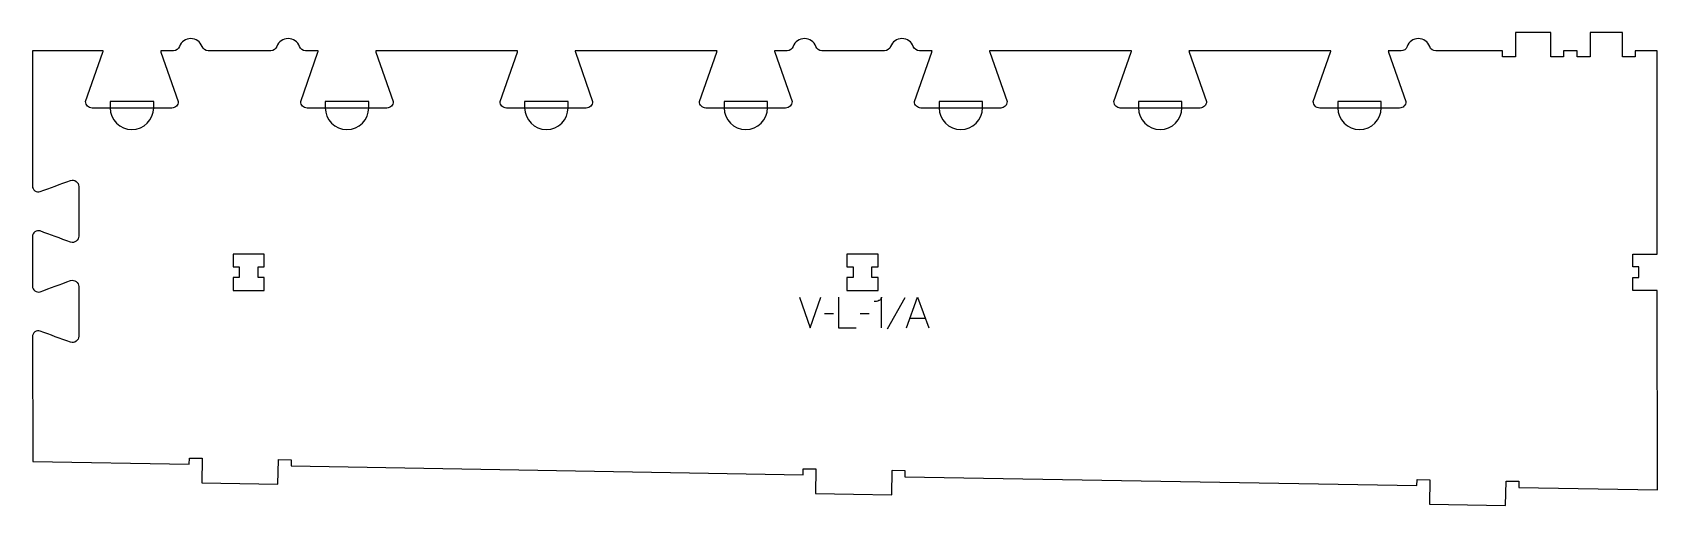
# Model space of a CAD drawing. Extents: x 0 to 1588, y 0 to 463.
import ezdxf

# ---------------------------------------------------------------- set-up
doc = ezdxf.new("R2010")
doc.units = 0
for name, color, linetype in [('1_ANYTOOL_1MMDEEP_LABELS_S', 2, 'CONTINUOUS'), ('3_ANYTOOL_CUTTHROUGH_INSID', 4, 'CONTINUOUS'), ('4_ANYTOOL_CUTTHROUGH_OUTSI', 5, 'CONTINUOUS'), ('5_ANYTOOL_HALF_MILL_9MM_IN', 3, 'CONTINUOUS')]:
    doc.layers.add(name, color=color, linetype=linetype)

msp = doc.modelspace()

# ---------------------------------------------------------------- linework, layer by layer
at = {"layer": '1_ANYTOOL_1MMDEEP_LABELS_S'}
for p, q in [((852.549053, 203.399139), (835.363338, 172.62771)), ((782.820481, 187.756281), (774.034767, 187.670567)), ((817.706196, 187.756281), (808.920481, 187.670567)), ((857.734767, 183.42771), (872.649053, 183.42771))]:
    msp.add_line(p, q, dxfattribs=at)
for points in [[(749.69191, 203.870567), (760.063338, 173.870567), (770.606196, 203.870567)], [(787.963338, 203.870567), (787.963338, 173.870567), (805.063338, 173.870567)], [(854.263338, 173.870567), (865.149053, 203.870567), (876.206196, 173.870567)]]:
    msp.add_lwpolyline(points, dxfattribs=at)
msp.add_lwpolyline([(829.834767, 173.870567), (829.834767, 203.913424, -0.057478), (829.570744, 202.820457, -0.075801), (829.031196, 201.84021, -0.075474), (828.215743, 201.056336, -0.055107), (827.220481, 200.506281, -0.039607), (825.078241, 199.80677, -0.05918), (822.849053, 199.541996)], format="xyb", dxfattribs=at)
at = {"layer": '3_ANYTOOL_CUTTHROUGH_INSID'}
for points in [[(220.55, 223.052012), (220.55, 233.552012), (226.55, 233.552012), (226.55, 246.052012), (196.05, 246.052012), (196.05, 233.552012), (202.05, 233.552012), (202.05, 223.052012), (196.05, 223.052012), (196.05, 210.552012), (226.55, 210.552012), (226.55, 223.052012)], [(820.550001, 223.052012), (820.550001, 233.552012), (826.550001, 233.552012), (826.550001, 246.052012), (796.050001, 246.052012), (796.050001, 233.552012), (802.050001, 233.552012), (802.050001, 223.052012), (796.050001, 223.052012), (796.050001, 210.552012), (826.550001, 210.552012), (826.550001, 223.052012)]]:
    msp.add_lwpolyline(points, close=True, dxfattribs=at)
at = {"layer": '4_ANYTOOL_CUTTHROUGH_OUTSI'}
msp.add_lwpolyline([(1588.050154, 444.962898), (1566.550569, 444.962898), (1566.550569, 439.212898, -0.414214), (1566.300569, 438.962898), (1554.300569, 438.962898, -0.414214), (1554.050569, 439.212898), (1554.050569, 462.962898), (1522.462569, 462.962898), (1522.462569, 439.212898, -0.414214), (1522.212569, 438.962898), (1510.212569, 438.962898, -0.414214), (1509.962569, 439.212898), (1509.962569, 444.962898), (1496.550569, 444.962898), (1496.550569, 439.212898, -0.414214), (1496.300569, 438.962898), (1484.300569, 438.962898, -0.414214), (1484.050569, 439.212898), (1484.050569, 462.962898), (1449.550569, 462.962898), (1449.550569, 439.212898, -0.414214), (1449.300569, 438.962898), (1437.300569, 438.962898, -0.414214), (1437.050569, 439.212898), (1437.050569, 444.962898), (1371.646132, 444.962898, -0.317837), (1365.753576, 449.129565, 0.317837), (1354.675569, 456.962898, 0.317837), (1343.597563, 449.129565, -0.317837), (1337.705007, 444.962898), (1325.305695, 444.962898, 0.06141), (1325.540605, 443.568028), (1342.436138, 395.295486, -0.084368), (1342.450174, 395.212898, -0.414214), (1336.200174, 388.962898), (1258.200174, 388.962898, -0.414214), (1251.950174, 395.212898, -0.084368), (1251.964209, 395.295486), (1268.863322, 443.579093, 0.060861), (1269.094491, 444.962982), (1130.405798, 445.008384, 0.061503), (1130.640432, 443.613597), (1147.535965, 395.341055, -0.084368), (1147.550001, 395.258467, -0.414214), (1141.300001, 389.008467), (1063.300001, 389.008467, -0.414214), (1057.050001, 395.258467, -0.084368), (1057.064036, 395.341055), (1073.963149, 443.624662, 0.0608), (1074.19448, 445.008467), (935.505522, 445.008467, 0.06141), (935.740432, 443.613597), (952.635965, 395.341055, -0.084368), (952.650001, 395.258467, -0.414214), (946.400001, 389.008467), (868.400001, 389.008467, -0.414214), (862.150001, 395.258467, -0.084368), (862.164036, 395.341055), (879.063149, 443.624662, 0.060725), (879.294694, 445.008467), (866.896354, 445.008467, -0.317837), (861.003797, 449.175134, 0.707107), (838.847785, 449.175134, -0.317837), (832.955228, 445.008467), (820.300396, 445.008467), (802.300001, 445.008467), (784.3, 445.008467), (771.646354, 445.008467, -0.317837), (765.753797, 449.175134, 0.707107), (743.597785, 449.175134, -0.317837), (737.705228, 445.008467), (725.305807, 445.008467, 0.061511), (725.540432, 443.613597), (742.435965, 395.341055, -0.084368), (742.45, 395.258467, -0.414214), (736.2, 389.008467), (658.2, 389.008467, -0.414214), (651.95, 395.258467, -0.084368), (651.964036, 395.341055), (668.863149, 443.624662, 0.0608), (669.094479, 445.008467), (530.405521, 445.008467, 0.06141), (530.640432, 443.613597), (547.535965, 395.341055, -0.084368), (547.55, 395.258467, -0.414214), (541.3, 389.008467), (463.3, 389.008467, -0.414214), (457.05, 395.258467, -0.084368), (457.064036, 395.341055), (473.963149, 443.624662, 0.0608), (474.194479, 445.008467), (335.505522, 445.008467, 0.06141), (335.740432, 443.613597), (352.635965, 395.341055, -0.084368), (352.65, 395.258467, -0.414214), (346.4, 389.008467), (268.4, 389.008467, -0.414214), (262.15, 395.258467, -0.084368), (262.164036, 395.341055), (279.063149, 443.624662, 0.060725), (279.294694, 445.008467), (266.896354, 445.008467, -0.317837), (261.003797, 449.175134, 0.707107), (238.847785, 449.175134, -0.317837), (232.955228, 445.008467), (220.300396, 445.008467), (202.300001, 445.008467), (184.300198, 445.008467), (171.645958, 445.008467, -0.317837), (165.753402, 449.175134, 0.707107), (143.597389, 449.175134, -0.317837), (137.704833, 445.008467), (125.305522, 445.008467, 0.06141), (125.540432, 443.613597), (142.435965, 395.341055, -0.084368), (142.45, 395.258467, -0.414214), (136.2, 389.008467), (58.2, 389.008467, -0.414214), (51.95, 395.258467, -0.084368), (51.964036, 395.341055), (68.863149, 443.624662, 0.0608), (69.094479, 445.008467), (0, 445.008467), (0, 312.71308, 0.237079), (2.31765, 308.099896, 0.237104), (7.402167, 307.205807, -0.000004), (37.163368, 318.200406, -0.015604), (37.178164, 318.205353, -0.237079), (42.704904, 317.233269, -0.237079), (45.224088, 312.218937), (45.223632, 263.712853, -0.237079), (42.704448, 258.698523, -0.237077), (37.177854, 257.726439, -0.015611), (37.163053, 257.731388, 0.000004), (7.387379, 268.73137, 0.236337), (2.31765, 267.832349, 0.237079), (0, 263.219165), (0, 214.713165, 0.237079), (2.31765, 210.09998, 0.237104), (7.402167, 209.205892, -0.000004), (37.163368, 220.200491, -0.015604), (37.178164, 220.205437, -0.237079), (42.704904, 219.233354, -0.237079), (45.224088, 214.219022), (45.223632, 165.712937, -0.237079), (42.704448, 160.698608, -0.237077), (37.177854, 159.726523, -0.015611), (37.163053, 159.731472, 0.000004), (7.387379, 170.731455, 0.236337), (2.31765, 169.832434, 0.237079), (0, 165.219601), (0.343676, 43.134308), (153.249149, 40.4649), (153.349483, 46.214023, -0.414214), (153.603808, 46.459623), (165.601981, 46.250228, -0.414214), (165.84758, 45.995904), (165.433152, 22.249433), (202.677479, 21.599318), (239.921806, 20.949229), (240.336231, 44.695577, -0.414214), (240.590556, 44.941177), (252.588729, 44.731783, -0.414214), (252.834328, 44.477458), (252.733991, 38.728228), (753.249149, 29.990286), (753.349483, 35.739409, -0.414214), (753.603808, 35.985008), (765.601981, 35.775614, -0.414214), (765.84758, 35.52129), (765.433152, 11.774819), (802.677479, 11.124704), (839.921806, 10.474614), (840.336231, 34.220963, -0.414214), (840.590556, 34.466563), (852.588729, 34.257168, -0.414214), (852.834328, 34.002844), (852.733991, 28.253614), (1353.249149, 19.515671), (1353.349483, 25.264795, -0.414214), (1353.603808, 25.510394), (1365.601981, 25.301, -0.414214), (1365.84758, 25.046675), (1365.433152, 1.300204), (1439.921806, 0), (1440.336231, 23.746349, -0.414214), (1440.590556, 23.991948), (1452.588729, 23.782554, -0.414214), (1452.834328, 23.52823), (1452.733991, 17.779), (1588.422162, 15.410114), (1588.193019, 210.552012), (1564.403838, 210.552012, -0.414214), (1564.153838, 210.802012), (1564.153838, 222.802012, -0.414214), (1564.403838, 223.052012), (1570.153838, 223.052012), (1570.153838, 233.552012), (1564.403838, 233.552012, -0.414214), (1564.153838, 233.802012), (1564.153838, 245.802012, -0.414214), (1564.403838, 246.052012), (1588.153708, 246.052012)], format="xyb", close=True, dxfattribs=at)
at = {"layer": '5_ANYTOOL_HALF_MILL_9MM_IN'}
for points in [[(75.95, 389.508467), (75.95, 389.258467, 1), (118.45, 389.258467), (118.45, 395.508467), (75.95, 395.508467)], [(286.15, 389.508467), (286.15, 389.258467, 1), (328.65, 389.258467), (328.65, 395.508467), (286.15, 395.508467)], [(481.050003, 389.248467, 0.999765), (523.55, 389.258467), (523.55, 395.508467), (481.05, 395.508467)], [(675.950003, 389.248467, 0.999765), (718.45, 389.258467), (718.45, 395.508467), (675.95, 395.508467)], [(886.150001, 389.508467), (886.150001, 389.258467, 1), (928.650001, 389.258467), (928.650001, 395.508467), (886.150001, 395.508467)], [(1081.050001, 389.508467), (1081.050001, 389.258467, 1), (1123.550001, 389.258467), (1123.550001, 395.508467), (1081.050001, 395.508467)], [(1275.950051, 389.212355, 0.997832), (1318.44995, 389.212355, 0.000271), (1318.450154, 389.337626, 0.000271), (1318.450223, 389.462897), (1318.449951, 395.462898), (1275.95005, 395.462898)]]:
    msp.add_lwpolyline(points, format="xyb", close=True, dxfattribs=at)

doc.saveas('drawing.dxf')
